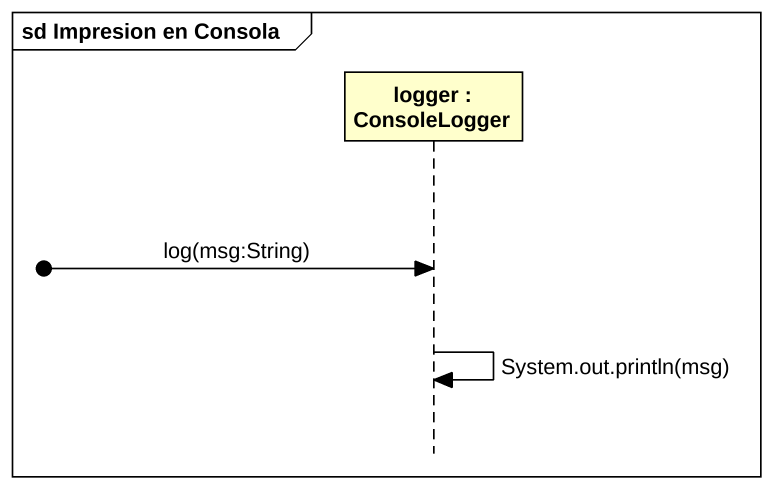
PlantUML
@startuml
mainframe sd Impresion en Consola
hide footbox
participant "logger : ConsoleLogger" as logger

[o-> logger : log(msg:String)
logger -> logger : System.out.println(msg)
@enduml
